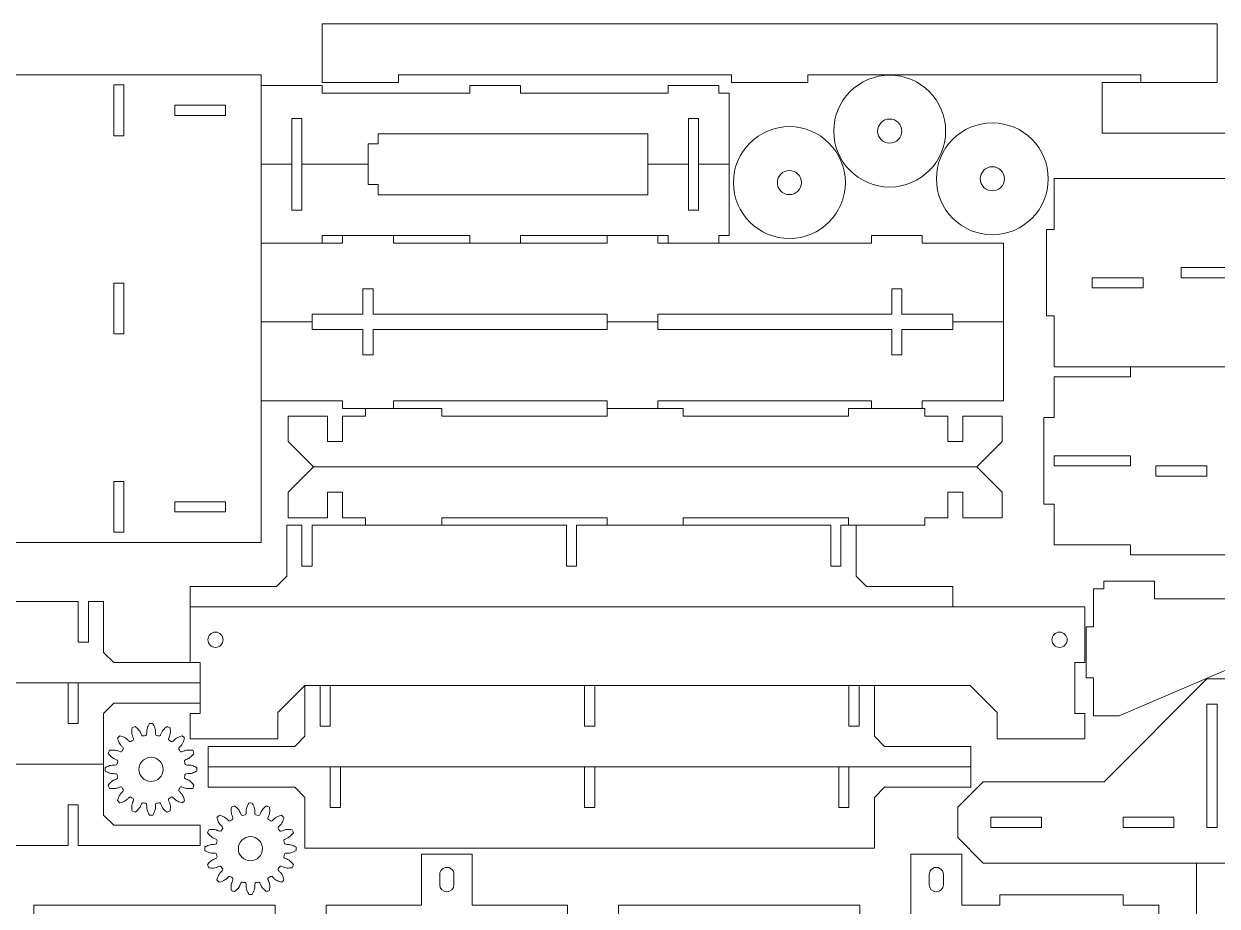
# Model space of a CAD drawing. Header units: millimetres. Extents: x -607 to 602, y -457 to -156.
# Drawn here: x -276.4 to -41.7, y -329.6 to -156.1 of the extents above; entities that cross this region are included whole.
import ezdxf

# ---------------------------------------------------------------- set-up
doc = ezdxf.new("R2010")
doc.units = ezdxf.units.MM
doc.header["$MEASUREMENT"] = 0
doc.layers.add('Default', color=7, linetype='Continuous')

msp = doc.modelspace()

# ---------------------------------------------------------------- linework, layer by layer
at = {"layer": 'Default', "color": 250, "lineweight": 9}
for points in [[(-56.6758, -167.601), (-56.6758, -166.101), (-122.1758, -166.101), (-122.1758, -167.6009), (-137.1758, -167.601), (-137.1758, -166.101), (-202.6758, -166.101), (-202.6758, -167.601), (-217.6758, -167.601), (-217.6758, -156.101), (-41.6758, -156.101), (-41.6758, -167.601), (-64.2694, -167.601), (-64.2694, -177.5974), (-29.6758, -177.601), (-29.6759, -167.6037), (-27.6758, -167.6037), (-27.6758, -177.6012), (0.5689, -177.6041), (0.5688, -173.6064)], [(-318.6758, -269.7266), (-318.6758, -258.101), (-229.6758, -258.101), (-229.6758, -166.101), (-389.6758, -166.101), (-389.6758, -258.101), (-334.6758, -258.101), (-334.6758, -269.7266)], [(-229.6758, -168.2266), (-217.6758, -168.2266), (-217.6758, -169.7266), (-188.6758, -169.7266), (-188.6758, -168.2266), (-178.6758, -168.2266), (-178.6758, -169.7266), (-149.6758, -169.7266), (-149.6758, -168.2266), (-139.6758, -168.2266), (-139.6758, -169.7266), (-137.6758, -169.7266), (-137.6758, -183.7266)], [(-221.6758, -183.7266), (-221.6758, -174.7266), (-223.6758, -174.7266), (-223.6758, -183.7266)], [(-143.6758, -183.7266), (-143.6758, -174.7266), (-145.6758, -174.7266), (-145.6758, -183.7266)], [(-153.6758, -183.7266), (-153.6758, -177.7266), (-206.6758, -177.7266), (-206.6758, -179.7266), (-208.6758, -179.7266), (-208.6758, -183.7266)], [(-139.6758, -199.2266), (-139.6758, -197.7266), (-137.6758, -197.7266), (-137.6758, -183.7266), (-143.6758, -183.7266), (-143.6758, -192.7266), (-145.6758, -192.7266), (-145.6758, -183.7266), (-153.6758, -183.7266), (-153.6758, -189.7266), (-206.6758, -189.7266), (-206.6758, -187.7266), (-208.6758, -187.7266), (-208.6758, -183.7266), (-221.6758, -183.7266), (-221.6758, -192.7266), (-223.6758, -192.7266), (-223.6758, -183.7266), (-229.6758, -183.7266)], [(-73.7416, -196.5368), (-73.7416, -186.5368), (102.2584, -186.5368), (102.2584, -196.5368), (103.7584, -196.5368), (103.7584, -213.5368), (102.2584, -213.5368), (102.2584, -223.5368), (-73.7416, -223.5368), (-73.7416, -213.5368), (-75.2416, -213.5368), (-75.2416, -196.5368), (-73.7416, -196.5368)], [(-229.6758, -199.2266), (-213.6758, -199.2266), (-213.6758, -197.7266)], [(-151.6758, -197.7266), (-151.6758, -199.2266), (-109.6758, -199.2266), (-109.6758, -197.7266), (-99.6758, -197.7266), (-99.6758, -199.2266), (-83.6758, -199.2266), (-83.6758, -214.7266), (-93.6758, -214.7266), (-93.6758, -213.2266), (-103.6758, -213.2266), (-103.6758, -208.2266), (-105.6758, -208.2266), (-105.6758, -213.2266), (-151.6758, -213.2266), (-151.6758, -214.7266), (-161.6758, -214.7266), (-161.6758, -213.2266), (-207.6758, -213.2266), (-207.6758, -208.2266), (-209.6758, -208.2266), (-209.6758, -213.2266), (-219.6758, -213.2266), (-219.6758, -214.7266), (-229.6758, -214.7266)], [(-188.6758, -199.2266), (-188.6758, -197.7266), (-217.6758, -197.7266), (-217.6758, -199.2266)], [(-161.6758, -197.7266), (-161.6758, -199.2266), (-203.6758, -199.2266), (-203.6758, -197.7266)], [(-178.6758, -199.2266), (-178.6758, -197.7266), (-149.6758, -197.7266), (-149.6758, -199.2266)], [(-219.6758, -214.7266), (-219.6758, -216.2266), (-209.6758, -216.2266), (-209.6758, -221.2266), (-207.6758, -221.2266), (-207.6758, -216.2266), (-161.6758, -216.2266), (-161.6758, -214.7266)], [(-93.6758, -214.7266), (-93.6758, -216.2266), (-103.6758, -216.2266), (-103.6758, -221.2266), (-105.6758, -221.2266), (-105.6758, -216.2266), (-151.6758, -216.2266), (-151.6758, -214.7266)], [(-83.6758, -214.7266), (-83.6758, -230.2266), (-99.6758, -230.2266), (-99.6758, -231.7266)], [(-30.7416, -260.5368), (-58.7416, -260.5368), (-58.7416, -258.5368), (-73.7416, -258.5368), (-73.7416, -250.5368), (-75.7416, -250.5368), (-75.7416, -233.5368), (-73.7416, -233.5368), (-73.7416, -225.5368), (-58.7416, -225.5368), (-58.7416, -223.5368)], [(-161.6758, -231.7266), (-161.6758, -230.2266), (-203.6758, -230.2266), (-203.6758, -231.7266), (-213.6758, -231.7266), (-213.6758, -230.2266), (-229.6758, -230.2266)], [(-224.3958, -238.2266), (-219.3958, -243.2266), (-88.9558, -243.2266), (-83.9558, -238.2266), (-83.9558, -233.2266), (-91.6758, -233.2266), (-91.6758, -238.2266), (-94.6758, -238.2266), (-94.6758, -233.2266), (-99.172, -233.2266), (-99.172, -231.7266), (-114.172, -231.7266), (-114.172, -233.2266), (-146.6758, -233.2266), (-146.6758, -231.7266), (-161.6758, -231.7266), (-161.6758, -233.2266), (-194.1797, -233.2266), (-194.1797, -231.7266), (-209.1797, -231.7266), (-209.1797, -233.2266), (-213.6758, -233.2266), (-213.6758, -238.2266), (-216.6758, -238.2266), (-216.6758, -233.2266), (-224.3958, -233.2266), (-224.3958, -238.2266)], [(-151.6758, -231.7266), (-151.6758, -230.2266), (-109.6758, -230.2266), (-109.6758, -231.7266)], [(-219.3958, -243.2266), (-224.3958, -248.2266), (-224.3958, -253.2266), (-216.6758, -253.2266), (-216.6758, -248.2266), (-213.6758, -248.2266), (-213.6758, -253.2266), (-209.1796, -253.2266), (-209.1796, -254.7266)], [(-146.6758, -254.7266), (-146.6758, -253.2266), (-114.1719, -253.2266), (-114.1719, -254.7266), (-99.1719, -254.7266), (-99.1719, -253.2266), (-94.6758, -253.2266), (-94.6758, -248.2266), (-91.6758, -248.2266), (-91.6758, -253.2266), (-83.9558, -253.2266), (-83.9558, -248.2266), (-88.9558, -243.2266)], [(-256.6758, -256.091), (-256.6758, -246.091), (-258.6758, -246.091), (-258.6758, -256.091), (-256.6758, -256.091)], [(-194.1796, -254.7266), (-194.1796, -253.2266), (-161.6758, -253.2266), (-161.6758, -254.7266)], [(-93.6738, -270.7266), (-93.6738, -266.7266), (-110.6738, -266.7266), (-112.6738, -264.7266), (-112.6738, -254.7266), (-115.6738, -254.7266), (-115.6738, -262.7266), (-117.6738, -262.7266), (-117.6738, -254.7266), (-167.6738, -254.7266), (-167.6738, -262.7266), (-169.6738, -262.7266), (-169.6738, -254.7266), (-219.6738, -254.7266), (-219.6738, -262.7266), (-221.6738, -262.7266), (-221.6738, -254.7266), (-224.6738, -254.7266), (-224.6738, -264.7266), (-226.6738, -266.7266), (-243.6738, -266.7266), (-243.6738, -270.7266)], [(-33.4755, -269.7092), (-34.9755, -269.7092), (-34.9755, -269.2092), (-53.9755, -269.2092), (-53.9755, -265.7092), (-63.9755, -265.7092), (-63.9755, -267.2092), (-65.9755, -267.2092), (-65.9755, -274.7092), (-67.4755, -274.7092), (-67.4755, -284.7092), (-65.9755, -284.7092), (-65.9755, -292.2092), (-60.9755, -292.2092), (-39.9755, -283.2092), (-34.9755, -283.2092), (-34.9755, -279.7092), (-33.4755, -279.7092)], [(-243.6738, -281.7266), (-243.6738, -270.7266), (-67.6738, -270.7266), (-67.6738, -281.7266), (-69.6738, -281.7266), (-69.6738, -291.7266), (-67.6738, -291.7266), (-67.6738, -296.7266), (-84.9538, -296.7266), (-84.9538, -291.5195), (-90.2467, -286.2266), (-221.1009, -286.2266), (-226.3938, -291.5195), (-226.3938, -296.7266), (-243.6738, -296.7266), (-243.6738, -291.7266), (-241.6738, -291.7266), (-241.6738, -281.7266), (-258.6738, -281.7266), (-260.6738, -279.7266), (-260.6738, -269.7266), (-263.6738, -269.7266), (-263.6738, -277.7266), (-265.6738, -277.7266), (-265.6738, -269.7266), (-315.6738, -269.7266)], [(-372.6738, -301.7266), (-372.6738, -291.7266), (-374.6738, -289.7266), (-391.6738, -289.7266), (-391.6738, -285.7266), (-241.6738, -285.7266)], [(-267.6738, -285.7266), (-267.6738, -293.7266), (-265.6738, -293.7266), (-265.6738, -285.7266)], [(-90.1009, -302.2266), (-240.1009, -302.2266), (-240.1009, -306.2266), (-223.1009, -306.2266), (-221.1009, -308.2266), (-221.1009, -318.2266), (-109.1009, -318.2266), (-109.1009, -308.2266), (-107.1009, -306.2266), (-90.1009, -306.2266), (-90.1009, -302.2266), (-90.1009, -298.2266), (-107.1009, -298.2266), (-109.1009, -296.2266), (-109.1009, -286.2266)], [(-240.1009, -302.2266), (-240.1009, -298.2266), (-223.1009, -298.2266), (-221.1009, -296.2266), (-221.1009, -286.2266)], [(-218.1009, -286.2266), (-218.1009, -294.2266), (-216.1009, -294.2266), (-216.1009, -286.2266)], [(-164.1009, -286.2266), (-164.1009, -294.2266), (-166.1009, -294.2266), (-166.1009, -286.2266)], [(-114.1009, -286.2266), (-114.1009, -294.2266), (-112.1009, -294.2266), (-112.1009, -286.2266)], [(-87.6966, -305.1553), (-63.9244, -305.1553), (-43.6966, -284.9275), (-37.6966, -284.9275), (-37.6966, -321.1553), (-87.6966, -321.1553), (-92.6966, -316.1553), (-92.6966, -310.1553), (-87.6966, -305.1553)], [(-241.6738, -289.7266), (-258.6738, -289.7266), (-260.6738, -291.7266), (-260.6738, -301.7266)], [(-391.6738, -317.7266), (-367.6738, -317.7266), (-367.6738, -309.7266), (-365.6738, -309.7266), (-365.6738, -317.7266), (-317.6738, -317.7266), (-317.6738, -309.7266), (-315.6738, -309.7266), (-315.6738, -317.7266), (-267.6738, -317.7266), (-267.6738, -309.7266), (-265.6738, -309.7266), (-265.6738, -317.7266), (-241.6738, -317.7266), (-241.6738, -313.7266), (-258.6738, -313.7266), (-260.6738, -311.7266), (-260.6738, -301.7266), (-372.6738, -301.7266), (-372.6738, -311.7266), (-374.6738, -313.7266), (-391.6738, -313.7266)], [(-214.1009, -302.2266), (-214.1009, -310.2266), (-216.1009, -310.2266), (-216.1009, -302.2266)], [(-166.1009, -302.2266), (-166.1009, -310.2266), (-164.1009, -310.2266), (-164.1009, -302.2266)], [(-116.1009, -302.2266), (-116.1009, -310.2266), (-114.1009, -310.2266), (-114.1009, -302.2266)], [(-34.7253, -376.1553), (-40.7253, -376.1553), (-45.7253, -371.1553), (-45.7253, -321.1553), (-9.4975, -321.1553), (-9.4975, -327.1553), (-29.7253, -347.3831), (-29.7253, -371.1553)]]:
    msp.add_lwpolyline(points, dxfattribs=at)
at = {"layer": 'Default', "color": 240, "lineweight": 9}
for points in [[(-256.6758, -168.091), (-256.6758, -178.091), (-258.6758, -178.091), (-258.6758, -168.091), (-256.6758, -168.091)], [(-246.6758, -174.101), (-236.6758, -174.101), (-236.6758, -172.101), (-246.6758, -172.101), (-246.6758, -174.101)], [(-48.7416, -204.0368), (-33.7416, -204.0368), (-33.7416, -206.0368), (-48.7416, -206.0368), (-48.7416, -204.0368)], [(-56.2416, -206.0368), (-66.2416, -206.0368), (-66.2416, -208.0368), (-56.2416, -208.0368), (-56.2416, -206.0368)], [(-258.6758, -217.091), (-256.6758, -217.091), (-256.6758, -207.091), (-258.6758, -207.091), (-258.6758, -217.091)], [(-73.7416, -241.0368), (-58.7416, -241.0368), (-58.7416, -243.0368), (-73.7416, -243.0368), (-73.7416, -241.0368)], [(-43.7416, -243.0368), (-53.7416, -243.0368), (-53.7416, -245.0368), (-43.7416, -245.0368), (-43.7416, -243.0368)], [(-246.6758, -252.091), (-236.6758, -252.091), (-236.6758, -250.091), (-246.6758, -250.091), (-246.6758, -252.091)], [(-43.6966, -289.8913), (-43.6966, -314.1553), (-41.6966, -314.1553), (-41.6966, -289.8913), (-43.6966, -289.8913)], [(-76.1966, -312.1553), (-76.1966, -314.1553), (-86.1966, -314.1553), (-86.1966, -312.1553), (-76.1966, -312.1553)], [(-50.1966, -312.1553), (-50.1966, -314.1553), (-60.1966, -314.1553), (-60.1966, -312.1553), (-50.1966, -312.1553)], [(-194.5738, -323.4099), (-194.5738, -325.4099)], [(-191.7738, -325.4099), (-191.7738, -323.4099)], [(-98.3238, -325.4099), (-98.3238, -323.4099)], [(-95.5238, -323.4099), (-95.5238, -325.4099)]]:
    msp.add_lwpolyline(points, dxfattribs=at)
at = {"layer": 'Default', "lineweight": 9}
for points in [[(-169.4238, -331.4099), (-169.4238, -329.4099), (-188.1738, -329.4099), (-188.1738, -319.4099), (-198.1738, -319.4099), (-198.1738, -329.4099), (-216.9238, -329.4099), (-216.9238, -331.4099)], [(-53.1738, -345.4099), (-53.1738, -329.4099), (-60.1738, -329.4099), (-60.1738, -327.4099), (-84.4378, -327.4099), (-84.4378, -329.4099), (-91.9238, -329.4099), (-91.9238, -319.4099), (-101.9238, -319.4099), (-101.9238, -331.4099)], [(-226.9238, -331.4099), (-226.9238, -329.4099), (-274.4238, -329.4099), (-274.4238, -331.4099)], [(-111.9238, -331.4099), (-111.9238, -329.4099), (-159.4238, -329.4099), (-159.4238, -331.4099)]]:
    msp.add_lwpolyline(points, dxfattribs=at)
at = {"layer": 'Default', "color": 250, "lineweight": 9}
for points, knots in [([(-95.0814, -177.1933), (-95.0814, -171.1182), (-100.0063, -166.1933), (-106.0814, -166.1933), (-112.1565, -166.1933), (-117.0814, -171.1181), (-117.0814, -177.1933), (-117.0814, -183.2684), (-112.1566, -188.1933), (-106.0815, -188.1933), (-100.0063, -188.1933), (-95.0815, -183.2685), (-95.0814, -177.1933)], [0, 0, 0, 0, 1, 1, 1, 2, 2, 2, 3, 3, 3, 4, 4, 4, 4]), ([(-74.894, -186.5749), (-74.894, -180.4998), (-79.8189, -175.5749), (-85.894, -175.5749), (-91.9691, -175.5749), (-96.894, -180.4997), (-96.894, -186.5749), (-96.894, -192.65), (-91.9692, -197.5749), (-85.8941, -197.5749), (-79.8189, -197.5749), (-74.8941, -192.6501), (-74.894, -186.5749)], [0, 0, 0, 0, 1, 1, 1, 2, 2, 2, 3, 3, 3, 4, 4, 4, 4]), ([(-114.8037, -187.3163), (-114.8037, -181.2412), (-119.7286, -176.3163), (-125.8037, -176.3163), (-131.8788, -176.3163), (-136.8037, -181.2411), (-136.8037, -187.3163), (-136.8037, -193.3914), (-131.8789, -198.3163), (-125.8038, -198.3163), (-119.7286, -198.3163), (-114.8038, -193.3915), (-114.8037, -187.3163)], [0, 0, 0, 0, 1, 1, 1, 2, 2, 2, 3, 3, 3, 4, 4, 4, 4]), ([(-250.4708, -309.5979), (-250.4585, -309.4964), (-250.3856, -309.4125), (-250.2867, -309.3863), (-250.114, -309.3588), (-249.9424, -309.3247), (-249.7723, -309.2839), (-249.6709, -309.2703), (-249.5714, -309.3199), (-249.5212, -309.4091), (-249.4101, -309.6063), (-249.3078, -309.8423), (-249.2844, -309.911), (-249.2539, -310.0006), (-249.2031, -310.1035), (-249.1853, -310.1326), (-249.0967, -310.2775), (-248.9546, -310.4646), (-248.9057, -310.5219), (-248.7312, -310.7263), (-248.3507, -311.0453), (-248.204, -311.1538), (-248.0007, -311.078), (-247.8002, -310.995), (-247.603, -310.9048), (-247.549, -310.5445), (-247.5431, -310.096), (-247.5536, -309.9619), (-247.5653, -309.8126), (-247.6111, -309.5719), (-247.6311, -309.4888), (-247.6471, -309.4225), (-247.6969, -309.3045), (-247.7178, -309.262), (-247.7817, -309.1322), (-247.8747, -308.8489), (-247.9052, -308.7397), (-247.9328, -308.6411), (-247.8975, -308.5358), (-247.8162, -308.4737), (-247.6671, -308.3822), (-247.5216, -308.285), (-247.3801, -308.1823), (-247.2916, -308.1309), (-247.1807, -308.1386), (-247.1002, -308.2018), (-246.9221, -308.3416), (-246.7373, -308.5204), (-246.6894, -308.5749), (-246.6269, -308.646), (-246.5405, -308.7217), (-246.513, -308.7417), (-246.3756, -308.8417), (-246.1727, -308.9602), (-246.1056, -308.9944), (-245.8663, -309.1164), (-245.3926, -309.2656), (-245.2156, -309.3096), (-245.0568, -309.1619), (-244.9033, -309.0084), (-244.7556, -308.8496), (-244.8436, -308.496), (-245.0097, -308.0795), (-245.0708, -307.9595), (-245.1388, -307.8261), (-245.2732, -307.6213), (-245.3235, -307.5522), (-245.3636, -307.4971), (-245.4547, -307.407), (-245.4903, -307.3758), (-245.5991, -307.2803), (-245.7934, -307.0542), (-245.8634, -306.965), (-245.9265, -306.8845), (-245.9343, -306.7736), (-245.8829, -306.6851), (-245.7802, -306.5436), (-245.6829, -306.3981), (-245.5915, -306.249), (-245.5294, -306.1677), (-245.424, -306.1324), (-245.3255, -306.16), (-245.1074, -306.2209), (-244.8682, -306.3154), (-244.8031, -306.3474), (-244.7182, -306.3892), (-244.6095, -306.4261), (-244.5763, -306.4341), (-244.4112, -306.4739), (-244.1784, -306.5057), (-244.1033, -306.5116), (-243.8355, -306.5327), (-243.3408, -306.4893), (-243.1604, -306.4622), (-243.0702, -306.2649), (-242.9871, -306.0645), (-242.9114, -305.8612), (-243.128, -305.5682), (-243.441, -305.2469), (-243.5433, -305.1595), (-243.6571, -305.0623), (-243.8597, -304.9245), (-243.9326, -304.8799), (-243.9907, -304.8443), (-244.1094, -304.796), (-244.1542, -304.7807), (-244.2912, -304.7341), (-244.5573, -304.5996), (-244.6561, -304.544), (-244.7453, -304.4938), (-244.7948, -304.3943), (-244.7812, -304.2929), (-244.7405, -304.1228), (-244.7063, -303.9512), (-244.6789, -303.7785), (-244.6527, -303.6796), (-244.5688, -303.6066), (-244.4672, -303.5944), (-244.2425, -303.5672), (-243.9853, -303.563), (-243.9129, -303.5677), (-243.8185, -303.5738), (-243.7039, -303.5662), (-243.6702, -303.5609), (-243.5024, -303.5345), (-243.2752, -303.4748), (-243.2035, -303.4515), (-242.948, -303.3686), (-242.5076, -303.1391), (-242.3513, -303.0451), (-242.3434, -302.8283), (-242.3434, -302.6113), (-242.3513, -302.3945), (-242.6635, -302.2067), (-243.0756, -302.0297), (-243.2035, -301.9881), (-243.3459, -301.9418), (-243.5859, -301.892), (-243.6702, -301.8787), (-243.7376, -301.868), (-243.8657, -301.8689), (-243.9129, -301.8719), (-244.0574, -301.8813), (-244.3547, -301.8588), (-244.4672, -301.8452), (-244.5688, -301.833), (-244.6527, -301.76), (-244.6789, -301.6611), (-244.7063, -301.4884), (-244.7405, -301.3168), (-244.7812, -301.1467), (-244.7948, -301.0453), (-244.7453, -300.9459), (-244.6561, -300.8957), (-244.4588, -300.7846), (-244.2229, -300.6822), (-244.1542, -300.6589), (-244.0646, -300.6283), (-243.9617, -300.5775), (-243.9326, -300.5597), (-243.7876, -300.4711), (-243.6006, -300.329), (-243.5433, -300.2801), (-243.3389, -300.1057), (-243.0199, -299.7251), (-242.9114, -299.5784), (-242.9871, -299.3751), (-243.0702, -299.1747), (-243.1604, -298.9774), (-243.5207, -298.9234), (-243.9692, -298.9175), (-244.1033, -298.928), (-244.2526, -298.9397), (-244.4933, -298.9856), (-244.5763, -299.0055), (-244.6426, -299.0215), (-244.7607, -299.0713), (-244.8031, -299.0922), (-244.933, -299.1561), (-245.2163, -299.2491), (-245.3255, -299.2797), (-245.424, -299.3072), (-245.5294, -299.2719), (-245.5915, -299.1906), (-245.6829, -299.0415), (-245.7802, -298.896), (-245.8829, -298.7545), (-245.9343, -298.666), (-245.9265, -298.5551), (-245.8634, -298.4746), (-245.7236, -298.2965), (-245.5448, -298.1117), (-245.4903, -298.0638), (-245.4192, -298.0013), (-245.3435, -297.915), (-245.3235, -297.8874), (-245.2235, -297.7501), (-245.105, -297.5472), (-245.0708, -297.4801), (-244.9488, -297.2407), (-244.7996, -296.767), (-244.7556, -296.59), (-244.9033, -296.4312), (-245.0568, -296.2777), (-245.2156, -296.13), (-245.5691, -296.218), (-245.9857, -296.3842), (-246.1056, -296.4452), (-246.2391, -296.5132), (-246.4439, -296.6476), (-246.513, -296.6979), (-246.5681, -296.738), (-246.6581, -296.8292), (-246.6894, -296.8647), (-246.7849, -296.9735), (-247.011, -297.1678), (-247.1002, -297.2378), (-247.1807, -297.301), (-247.2916, -297.3087), (-247.3801, -297.2573), (-247.5216, -297.1546), (-247.6671, -297.0574), (-247.8162, -296.9659), (-247.8975, -296.9038), (-247.9328, -296.7985), (-247.9052, -296.6999), (-247.8443, -296.4819), (-247.7498, -296.2426), (-247.7178, -296.1776), (-247.676, -296.0926), (-247.6391, -295.9839), (-247.6311, -295.9508), (-247.5913, -295.7856), (-247.5595, -295.5528), (-247.5536, -295.4777), (-247.5324, -295.2099), (-247.5759, -294.7152), (-247.603, -294.5348), (-247.8002, -294.4446), (-248.0007, -294.3616), (-248.204, -294.2858), (-248.497, -294.5024), (-248.8183, -294.8154), (-248.9057, -294.9177), (-249.0029, -295.0315), (-249.1407, -295.2342), (-249.1853, -295.307), (-249.2209, -295.3651), (-249.2692, -295.4838), (-249.2844, -295.5286), (-249.331, -295.6657), (-249.4656, -295.9318), (-249.5212, -296.0305), (-249.5714, -296.1197), (-249.6709, -296.1693), (-249.7723, -296.1557), (-249.9424, -296.1149), (-250.114, -296.0808), (-250.2867, -296.0533), (-250.3856, -296.0271), (-250.4585, -295.9432), (-250.4708, -295.8417), (-250.4979, -295.6169), (-250.5022, -295.3597), (-250.4975, -295.2873), (-250.4914, -295.1929), (-250.499, -295.0783), (-250.5043, -295.0446), (-250.5307, -294.8768), (-250.5904, -294.6496), (-250.6136, -294.5779), (-250.6966, -294.3224), (-250.9261, -293.882), (-251.0201, -293.7257), (-251.2369, -293.7178), (-251.4539, -293.7178), (-251.6707, -293.7257), (-251.8584, -294.0379), (-252.0355, -294.45), (-252.0771, -294.5779), (-252.1234, -294.7204), (-252.1732, -294.9603), (-252.1865, -295.0446), (-252.1971, -295.112), (-252.1963, -295.2401), (-252.1933, -295.2873), (-252.1839, -295.4318), (-252.2064, -295.7291), (-252.22, -295.8417), (-252.2322, -295.9432), (-252.3051, -296.0271), (-252.404, -296.0533), (-252.5768, -296.0808), (-252.7484, -296.1149), (-252.9185, -296.1557), (-253.0199, -296.1693), (-253.1193, -296.1197), (-253.1695, -296.0305), (-253.2806, -295.8333), (-253.3829, -295.5973), (-253.4063, -295.5286), (-253.4368, -295.439), (-253.4877, -295.3361), (-253.5054, -295.307), (-253.5941, -295.1621), (-253.7362, -294.975), (-253.7851, -294.9177), (-253.9595, -294.7133), (-254.3401, -294.3943), (-254.4868, -294.2858), (-254.69, -294.3616), (-254.8905, -294.4446), (-255.0878, -294.5348), (-255.1418, -294.8951), (-255.1477, -295.3436), (-255.1372, -295.4777), (-255.1254, -295.627), (-255.0796, -295.8677), (-255.0596, -295.9508), (-255.0437, -296.0171), (-254.9939, -296.1351), (-254.973, -296.1776), (-254.9091, -296.3074), (-254.816, -296.5907), (-254.7855, -296.6999), (-254.758, -296.7985), (-254.7933, -296.9038), (-254.8746, -296.9659), (-255.0237, -297.0574), (-255.1692, -297.1546), (-255.3107, -297.2573), (-255.3992, -297.3087), (-255.51, -297.301), (-255.5905, -297.2378), (-255.7687, -297.098), (-255.9535, -296.9192), (-256.0014, -296.8647), (-256.0639, -296.7936), (-256.1502, -296.7179), (-256.1778, -296.6979), (-256.3151, -296.5979), (-256.518, -296.4794), (-256.5851, -296.4452), (-256.8245, -296.3232), (-257.2982, -296.174), (-257.4752, -296.13), (-257.634, -296.2777), (-257.7874, -296.4312), (-257.9352, -296.59), (-257.8472, -296.9436), (-257.681, -297.3602), (-257.62, -297.4801), (-257.552, -297.6135), (-257.4175, -297.8183), (-257.3673, -297.8874), (-257.3272, -297.9426), (-257.236, -298.0326), (-257.2005, -298.0638), (-257.0917, -298.1593), (-256.8974, -298.3854), (-256.8274, -298.4746), (-256.7642, -298.5551), (-256.7565, -298.666), (-256.8079, -298.7545), (-256.9106, -298.896), (-257.0078, -299.0415), (-257.0993, -299.1906), (-257.1614, -299.2719), (-257.2667, -299.3072), (-257.3653, -299.2797), (-257.5833, -299.2187), (-257.8225, -299.1242), (-257.8876, -299.0922), (-257.9726, -299.0504), (-258.0813, -299.0135), (-258.1144, -299.0055), (-258.2796, -298.9657), (-258.5123, -298.9339), (-258.5874, -298.928), (-258.8553, -298.9069), (-259.35, -298.9503), (-259.5304, -298.9774), (-259.6206, -299.1747), (-259.7036, -299.3751), (-259.7793, -299.5784), (-259.5627, -299.8714), (-259.2498, -300.1927), (-259.1475, -300.2801), (-259.0336, -300.3773), (-258.831, -300.5152), (-258.7582, -300.5597), (-258.7, -300.5953), (-258.5814, -300.6436), (-258.5366, -300.6589), (-258.3995, -300.7055), (-258.1334, -300.84), (-258.0346, -300.8957), (-257.9455, -300.9459), (-257.8959, -301.0453), (-257.9095, -301.1467), (-257.9503, -301.3168), (-257.9844, -301.4884), (-258.0118, -301.6611), (-258.0381, -301.76), (-258.1219, -301.833), (-258.2235, -301.8452), (-258.4483, -301.8724), (-258.7055, -301.8766), (-258.7778, -301.8719), (-258.8723, -301.8658), (-258.9869, -301.8734), (-259.0205, -301.8787), (-259.1884, -301.9051), (-259.4156, -301.9648), (-259.4872, -301.9881), (-259.7428, -302.071), (-260.1832, -302.3005), (-260.3395, -302.3945), (-260.3473, -302.6113), (-260.3473, -302.8283), (-260.3395, -303.0451), (-260.0273, -303.2329), (-259.6152, -303.4099), (-259.4872, -303.4515), (-259.3448, -303.4978), (-259.1049, -303.5476), (-259.0205, -303.5609), (-258.9532, -303.5716), (-258.8251, -303.5707), (-258.7778, -303.5677), (-258.6334, -303.5583), (-258.3361, -303.5808), (-258.2235, -303.5944), (-258.1219, -303.6066), (-258.0381, -303.6796), (-258.0118, -303.7785), (-257.9844, -303.9512), (-257.9503, -304.1228), (-257.9095, -304.2929), (-257.8959, -304.3943), (-257.9455, -304.4938), (-258.0346, -304.544), (-258.2319, -304.655), (-258.4679, -304.7574), (-258.5366, -304.7807), (-258.6262, -304.8113), (-258.7291, -304.8621), (-258.7582, -304.8799), (-258.9031, -304.9685), (-259.0902, -305.1106), (-259.1475, -305.1595), (-259.3518, -305.3339), (-259.6709, -305.7145), (-259.7793, -305.8612), (-259.7036, -306.0645), (-259.6206, -306.2649), (-259.5304, -306.4622), (-259.1701, -306.5162), (-258.7216, -306.5221), (-258.5874, -306.5116), (-258.4382, -306.4999), (-258.1975, -306.454), (-258.1144, -306.4341), (-258.0481, -306.4181), (-257.9301, -306.3683), (-257.8876, -306.3474), (-257.7578, -306.2835), (-257.4745, -306.1905), (-257.3653, -306.16), (-257.2667, -306.1324), (-257.1613, -306.1677), (-257.0993, -306.249), (-257.0078, -306.3981), (-256.9106, -306.5436), (-256.8079, -306.6851), (-256.7565, -306.7736), (-256.7642, -306.8845), (-256.8274, -306.965), (-256.9671, -307.1431), (-257.146, -307.3279), (-257.2005, -307.3758), (-257.2716, -307.4383), (-257.3472, -307.5246), (-257.3673, -307.5522), (-257.4673, -307.6895), (-257.5857, -307.8924), (-257.62, -307.9595), (-257.742, -308.1989), (-257.8911, -308.6726), (-257.9352, -308.8496), (-257.7874, -309.0084), (-257.634, -309.1619), (-257.4752, -309.3096), (-257.1216, -309.2216), (-256.705, -309.0554), (-256.5851, -308.9944), (-256.4517, -308.9264), (-256.2468, -308.792), (-256.1778, -308.7417), (-256.1226, -308.7016), (-256.0326, -308.6104), (-256.0014, -308.5749), (-255.9059, -308.4661), (-255.6797, -308.2718), (-255.5905, -308.2018), (-255.51, -308.1386), (-255.3992, -308.1309), (-255.3107, -308.1823), (-255.1692, -308.285), (-255.0237, -308.3822), (-254.8746, -308.4737), (-254.7933, -308.5358), (-254.758, -308.6411), (-254.7855, -308.7397), (-254.8465, -308.9577), (-254.941, -309.197), (-254.973, -309.262), (-255.0148, -309.347), (-255.0516, -309.4557), (-255.0596, -309.4888), (-255.0995, -309.654), (-255.1312, -309.8868), (-255.1372, -309.9619), (-255.1583, -310.2297), (-255.1148, -310.7244), (-255.0878, -310.9048), (-254.8905, -310.995), (-254.69, -311.078), (-254.4868, -311.1538), (-254.1938, -310.9372), (-253.8725, -310.6242), (-253.7851, -310.5219), (-253.6878, -310.4081), (-253.55, -310.2055), (-253.5054, -310.1326), (-253.4698, -310.0745), (-253.4216, -309.9558), (-253.4063, -309.911), (-253.3597, -309.7739), (-253.2252, -309.5078), (-253.1695, -309.4091), (-253.1193, -309.3199), (-253.0199, -309.2703), (-252.9185, -309.2839), (-252.7484, -309.3247), (-252.5768, -309.3588), (-252.404, -309.3863), (-252.3051, -309.4125), (-252.2322, -309.4964), (-252.22, -309.5979), (-252.1928, -309.8227), (-252.1886, -310.0799), (-252.1933, -310.1523), (-252.1994, -310.2467), (-252.1918, -310.3613), (-252.1865, -310.395), (-252.1601, -310.5628), (-252.1004, -310.79), (-252.0771, -310.8617), (-251.9942, -311.1172), (-251.7647, -311.5576), (-251.6707, -311.7139), (-251.4539, -311.7218), (-251.2369, -311.7218), (-251.0201, -311.7139), (-250.8323, -311.4017), (-250.6552, -310.9896), (-250.6136, -310.8617), (-250.5674, -310.7193), (-250.5176, -310.4793), (-250.5043, -310.395), (-250.4936, -310.3276), (-250.4944, -310.1995), (-250.4975, -310.1523), (-250.5069, -310.0078), (-250.4844, -309.7105), (-250.4708, -309.5979)], [0, 0, 0, 0, 1, 1, 1, 2, 2, 2, 3, 3, 3, 4, 4, 4, 5, 5, 5, 6, 6, 6, 7, 7, 7, 8, 8, 8, 9, 9, 9, 10, 10, 10, 11, 11, 11, 12, 12, 12, 13, 13, 13, 14, 14, 14, 15, 15, 15, 16, 16, 16, 17, 17, 17, 18, 18, 18, 19, 19, 19, 20, 20, 20, 21, 21, 21, 22, 22, 22, 23, 23, 23, 24, 24, 24, 25, 25, 25, 26, 26, 26, 27, 27, 27, 28, 28, 28, 29, 29, 29, 30, 30, 30, 31, 31, 31, 32, 32, 32, 33, 33, 33, 34, 34, 34, 35, 35, 35, 36, 36, 36, 37, 37, 37, 38, 38, 38, 39, 39, 39, 40, 40, 40, 41, 41, 41, 42, 42, 42, 43, 43, 43, 44, 44, 44, 45, 45, 45, 46, 46, 46, 47, 47, 47, 48, 48, 48, 49, 49, 49, 50, 50, 50, 51, 51, 51, 52, 52, 52, 53, 53, 53, 54, 54, 54, 55, 55, 55, 56, 56, 56, 57, 57, 57, 58, 58, 58, 59, 59, 59, 60, 60, 60, 61, 61, 61, 62, 62, 62, 63, 63, 63, 64, 64, 64, 65, 65, 65, 66, 66, 66, 67, 67, 67, 68, 68, 68, 69, 69, 69, 70, 70, 70, 71, 71, 71, 72, 72, 72, 73, 73, 73, 74, 74, 74, 75, 75, 75, 76, 76, 76, 77, 77, 77, 78, 78, 78, 79, 79, 79, 80, 80, 80, 81, 81, 81, 82, 82, 82, 83, 83, 83, 84, 84, 84, 85, 85, 85, 86, 86, 86, 87, 87, 87, 88, 88, 88, 89, 89, 89, 90, 90, 90, 91, 91, 91, 92, 92, 92, 93, 93, 93, 94, 94, 94, 95, 95, 95, 96, 96, 96, 97, 97, 97, 98, 98, 98, 99, 99, 99, 100, 100, 100, 101, 101, 101, 102, 102, 102, 103, 103, 103, 104, 104, 104, 105, 105, 105, 106, 106, 106, 107, 107, 107, 108, 108, 108, 109, 109, 109, 110, 110, 110, 111, 111, 111, 112, 112, 112, 113, 113, 113, 114, 114, 114, 115, 115, 115, 116, 116, 116, 117, 117, 117, 118, 118, 118, 119, 119, 119, 120, 120, 120, 121, 121, 121, 122, 122, 122, 123, 123, 123, 124, 124, 124, 125, 125, 125, 126, 126, 126, 127, 127, 127, 128, 128, 128, 129, 129, 129, 130, 130, 130, 131, 131, 131, 132, 132, 132, 133, 133, 133, 134, 134, 134, 135, 135, 135, 136, 136, 136, 137, 137, 137, 138, 138, 138, 139, 139, 139, 140, 140, 140, 141, 141, 141, 142, 142, 142, 143, 143, 143, 144, 144, 144, 145, 145, 145, 146, 146, 146, 147, 147, 147, 148, 148, 148, 149, 149, 149, 150, 150, 150, 151, 151, 151, 152, 152, 152, 153, 153, 153, 154, 154, 154, 155, 155, 155, 156, 156, 156, 157, 157, 157, 158, 158, 158, 159, 159, 159, 160, 160, 160, 161, 161, 161, 162, 162, 162, 163, 163, 163, 164, 164, 164, 165, 165, 165, 166, 166, 166, 167, 167, 167, 168, 168, 168, 169, 169, 169, 170, 170, 170, 171, 171, 171, 172, 172, 172, 173, 173, 173, 174, 174, 174, 175, 175, 175, 176, 176, 176, 177, 177, 177, 178, 178, 178, 179, 179, 179, 180, 180, 180, 181, 181, 181, 182, 182, 182, 183, 183, 183, 184, 184, 184, 185, 185, 185, 186, 186, 186, 187, 187, 187, 188, 188, 188, 189, 189, 189, 190, 190, 190, 191, 191, 191, 192, 192, 192, 192]), ([(-230.924, -325.212), (-230.9117, -325.1105), (-230.8388, -325.0266), (-230.7399, -325.0004), (-230.5672, -324.9729), (-230.3956, -324.9388), (-230.2255, -324.898), (-230.1241, -324.8844), (-230.0246, -324.934), (-229.9744, -325.0232), (-229.8633, -325.2204), (-229.761, -325.4564), (-229.7376, -325.5251), (-229.7071, -325.6147), (-229.6563, -325.7176), (-229.6385, -325.7467), (-229.5499, -325.8916), (-229.4078, -326.0787), (-229.3589, -326.136), (-229.1844, -326.3404), (-228.8039, -326.6594), (-228.6572, -326.7679), (-228.4539, -326.6921), (-228.2534, -326.6091), (-228.0562, -326.5189), (-228.0022, -326.1586), (-227.9963, -325.7101), (-228.0068, -325.576), (-228.0185, -325.4267), (-228.0643, -325.186), (-228.0843, -325.1029), (-228.1003, -325.0366), (-228.1501, -324.9186), (-228.171, -324.8761), (-228.2349, -324.7463), (-228.3279, -324.463), (-228.3584, -324.3538), (-228.386, -324.2552), (-228.3507, -324.1499), (-228.2694, -324.0878), (-228.1203, -323.9963), (-227.9748, -323.8991), (-227.8333, -323.7964), (-227.7448, -323.745), (-227.6339, -323.7527), (-227.5534, -323.8159), (-227.3753, -323.9557), (-227.1905, -324.1345), (-227.1426, -324.189), (-227.0801, -324.2601), (-226.9937, -324.3358), (-226.9662, -324.3558), (-226.8288, -324.4558), (-226.6259, -324.5743), (-226.5588, -324.6085), (-226.3195, -324.7305), (-225.8458, -324.8797), (-225.6688, -324.9237), (-225.51, -324.776), (-225.3565, -324.6225), (-225.2088, -324.4637), (-225.2968, -324.1101), (-225.4629, -323.6936), (-225.524, -323.5736), (-225.592, -323.4402), (-225.7264, -323.2354), (-225.7767, -323.1663), (-225.8168, -323.1112), (-225.9079, -323.0211), (-225.9435, -322.9899), (-226.0523, -322.8944), (-226.2466, -322.6683), (-226.3166, -322.5791), (-226.3797, -322.4986), (-226.3875, -322.3877), (-226.3361, -322.2992), (-226.2334, -322.1577), (-226.1361, -322.0122), (-226.0447, -321.8631), (-225.9826, -321.7818), (-225.8772, -321.7465), (-225.7787, -321.7741), (-225.5606, -321.835), (-225.3214, -321.9295), (-225.2563, -321.9615), (-225.1714, -322.0033), (-225.0627, -322.0402), (-225.0295, -322.0482), (-224.8644, -322.088), (-224.6316, -322.1198), (-224.5565, -322.1257), (-224.2887, -322.1468), (-223.794, -322.1034), (-223.6136, -322.0763), (-223.5234, -321.879), (-223.4403, -321.6786), (-223.3646, -321.4753), (-223.5812, -321.1823), (-223.8942, -320.861), (-223.9965, -320.7736), (-224.1103, -320.6764), (-224.3129, -320.5386), (-224.3858, -320.494), (-224.4439, -320.4584), (-224.5626, -320.4101), (-224.6074, -320.3948), (-224.7444, -320.3482), (-225.0105, -320.2137), (-225.1093, -320.1581), (-225.1985, -320.1079), (-225.248, -320.0084), (-225.2344, -319.907), (-225.1937, -319.7369), (-225.1595, -319.5653), (-225.1321, -319.3926), (-225.1059, -319.2937), (-225.022, -319.2207), (-224.9204, -319.2085), (-224.6957, -319.1813), (-224.4385, -319.1771), (-224.3661, -319.1818), (-224.2717, -319.1879), (-224.1571, -319.1803), (-224.1234, -319.175), (-223.9556, -319.1486), (-223.7284, -319.0889), (-223.6567, -319.0656), (-223.4012, -318.9827), (-222.9608, -318.7532), (-222.8045, -318.6592), (-222.7966, -318.4424), (-222.7966, -318.2254), (-222.8045, -318.0086), (-223.1167, -317.8208), (-223.5288, -317.6438), (-223.6567, -317.6022), (-223.7991, -317.5559), (-224.0391, -317.5061), (-224.1234, -317.4928), (-224.1908, -317.4821), (-224.3189, -317.483), (-224.3661, -317.486), (-224.5106, -317.4954), (-224.8079, -317.4729), (-224.9204, -317.4593), (-225.022, -317.4471), (-225.1059, -317.3741), (-225.1321, -317.2752), (-225.1595, -317.1025), (-225.1937, -316.9309), (-225.2344, -316.7608), (-225.248, -316.6594), (-225.1985, -316.56), (-225.1093, -316.5098), (-224.912, -316.3987), (-224.6761, -316.2963), (-224.6074, -316.273), (-224.5178, -316.2424), (-224.4149, -316.1916), (-224.3858, -316.1738), (-224.2408, -316.0852), (-224.0538, -315.9431), (-223.9965, -315.8942), (-223.7921, -315.7198), (-223.4731, -315.3392), (-223.3646, -315.1925), (-223.4403, -314.9892), (-223.5234, -314.7888), (-223.6136, -314.5915), (-223.9739, -314.5375), (-224.4224, -314.5316), (-224.5565, -314.5421), (-224.7058, -314.5538), (-224.9465, -314.5997), (-225.0295, -314.6196), (-225.0958, -314.6356), (-225.2139, -314.6854), (-225.2563, -314.7063), (-225.3862, -314.7702), (-225.6695, -314.8632), (-225.7787, -314.8938), (-225.8772, -314.9213), (-225.9826, -314.886), (-226.0447, -314.8047), (-226.1361, -314.6556), (-226.2334, -314.5101), (-226.3361, -314.3686), (-226.3875, -314.2801), (-226.3797, -314.1692), (-226.3166, -314.0887), (-226.1768, -313.9106), (-225.998, -313.7258), (-225.9435, -313.6779), (-225.8724, -313.6154), (-225.7967, -313.5291), (-225.7767, -313.5015), (-225.6767, -313.3642), (-225.5582, -313.1613), (-225.524, -313.0942), (-225.402, -312.8548), (-225.2528, -312.3811), (-225.2088, -312.2041), (-225.3565, -312.0453), (-225.51, -311.8918), (-225.6688, -311.7441), (-226.0223, -311.8321), (-226.4389, -311.9983), (-226.5588, -312.0593), (-226.6923, -312.1273), (-226.8971, -312.2617), (-226.9662, -312.312), (-227.0213, -312.3521), (-227.1113, -312.4433), (-227.1426, -312.4788), (-227.2381, -312.5876), (-227.4642, -312.7819), (-227.5534, -312.8519), (-227.6339, -312.9151), (-227.7448, -312.9228), (-227.8333, -312.8714), (-227.9748, -312.7687), (-228.1203, -312.6715), (-228.2694, -312.58), (-228.3507, -312.5179), (-228.386, -312.4126), (-228.3584, -312.314), (-228.2975, -312.096), (-228.203, -311.8567), (-228.171, -311.7917), (-228.1292, -311.7067), (-228.0923, -311.598), (-228.0843, -311.5649), (-228.0445, -311.3997), (-228.0127, -311.1669), (-228.0068, -311.0918), (-227.9856, -310.824), (-228.0291, -310.3293), (-228.0562, -310.1489), (-228.2534, -310.0587), (-228.4539, -309.9757), (-228.6572, -309.8999), (-228.9502, -310.1165), (-229.2715, -310.4295), (-229.3589, -310.5318), (-229.4561, -310.6456), (-229.5939, -310.8483), (-229.6385, -310.9211), (-229.6741, -310.9792), (-229.7224, -311.0979), (-229.7376, -311.1427), (-229.7842, -311.2798), (-229.9188, -311.5459), (-229.9744, -311.6446), (-230.0246, -311.7338), (-230.1241, -311.7834), (-230.2255, -311.7698), (-230.3956, -311.729), (-230.5672, -311.6949), (-230.7399, -311.6674), (-230.8388, -311.6412), (-230.9117, -311.5573), (-230.924, -311.4558), (-230.9511, -311.231), (-230.9554, -310.9738), (-230.9507, -310.9014), (-230.9446, -310.807), (-230.9522, -310.6924), (-230.9575, -310.6587), (-230.9839, -310.4909), (-231.0436, -310.2637), (-231.0668, -310.192), (-231.1498, -309.9365), (-231.3793, -309.4961), (-231.4733, -309.3398), (-231.6901, -309.3319), (-231.9071, -309.3319), (-232.1239, -309.3398), (-232.3116, -309.652), (-232.4887, -310.0641), (-232.5303, -310.192), (-232.5766, -310.3345), (-232.6264, -310.5744), (-232.6397, -310.6587), (-232.6503, -310.7261), (-232.6495, -310.8542), (-232.6465, -310.9014), (-232.6371, -311.0459), (-232.6596, -311.3432), (-232.6732, -311.4558), (-232.6854, -311.5573), (-232.7583, -311.6412), (-232.8572, -311.6674), (-233.03, -311.6949), (-233.2016, -311.729), (-233.3717, -311.7698), (-233.4731, -311.7834), (-233.5725, -311.7338), (-233.6227, -311.6446), (-233.7338, -311.4474), (-233.8361, -311.2114), (-233.8595, -311.1427), (-233.89, -311.0531), (-233.9409, -310.9502), (-233.9586, -310.9211), (-234.0473, -310.7762), (-234.1894, -310.5891), (-234.2383, -310.5318), (-234.4127, -310.3274), (-234.7933, -310.0084), (-234.94, -309.8999), (-235.1432, -309.9757), (-235.3437, -310.0587), (-235.541, -310.1489), (-235.595, -310.5092), (-235.6009, -310.9577), (-235.5904, -311.0918), (-235.5786, -311.2411), (-235.5328, -311.4818), (-235.5128, -311.5649), (-235.4969, -311.6312), (-235.4471, -311.7492), (-235.4262, -311.7917), (-235.3623, -311.9215), (-235.2692, -312.2048), (-235.2387, -312.314), (-235.2112, -312.4126), (-235.2465, -312.5179), (-235.3278, -312.58), (-235.4769, -312.6715), (-235.6224, -312.7687), (-235.7639, -312.8714), (-235.8524, -312.9228), (-235.9632, -312.9151), (-236.0437, -312.8519), (-236.2219, -312.7121), (-236.4067, -312.5333), (-236.4546, -312.4788), (-236.5171, -312.4077), (-236.6034, -312.332), (-236.631, -312.312), (-236.7683, -312.212), (-236.9712, -312.0935), (-237.0383, -312.0593), (-237.2777, -311.9373), (-237.7514, -311.7881), (-237.9284, -311.7441), (-238.0872, -311.8918), (-238.2406, -312.0453), (-238.3884, -312.2041), (-238.3004, -312.5577), (-238.1342, -312.9743), (-238.0732, -313.0942), (-238.0052, -313.2276), (-237.8707, -313.4324), (-237.8205, -313.5015), (-237.7804, -313.5567), (-237.6892, -313.6467), (-237.6537, -313.6779), (-237.5449, -313.7734), (-237.3506, -313.9995), (-237.2806, -314.0887), (-237.2174, -314.1692), (-237.2097, -314.2801), (-237.2611, -314.3686), (-237.3638, -314.5101), (-237.461, -314.6556), (-237.5525, -314.8047), (-237.6146, -314.886), (-237.7199, -314.9213), (-237.8185, -314.8938), (-238.0365, -314.8328), (-238.2757, -314.7383), (-238.3408, -314.7063), (-238.4258, -314.6645), (-238.5345, -314.6276), (-238.5676, -314.6196), (-238.7328, -314.5798), (-238.9655, -314.548), (-239.0406, -314.5421), (-239.3085, -314.521), (-239.8032, -314.5644), (-239.9836, -314.5915), (-240.0738, -314.7888), (-240.1568, -314.9892), (-240.2325, -315.1925), (-240.0159, -315.4855), (-239.703, -315.8068), (-239.6007, -315.8942), (-239.4868, -315.9914), (-239.2842, -316.1293), (-239.2114, -316.1738), (-239.1532, -316.2094), (-239.0346, -316.2577), (-238.9898, -316.273), (-238.8527, -316.3196), (-238.5866, -316.4541), (-238.4878, -316.5098), (-238.3987, -316.56), (-238.3491, -316.6594), (-238.3627, -316.7608), (-238.4035, -316.9309), (-238.4376, -317.1025), (-238.465, -317.2752), (-238.4913, -317.3741), (-238.5751, -317.4471), (-238.6767, -317.4593), (-238.9015, -317.4865), (-239.1587, -317.4907), (-239.231, -317.486), (-239.3255, -317.4799), (-239.4401, -317.4875), (-239.4737, -317.4928), (-239.6416, -317.5192), (-239.8688, -317.5789), (-239.9404, -317.6022), (-240.196, -317.6851), (-240.6364, -317.9146), (-240.7927, -318.0086), (-240.8005, -318.2254), (-240.8005, -318.4424), (-240.7927, -318.6592), (-240.4805, -318.847), (-240.0684, -319.024), (-239.9404, -319.0656), (-239.798, -319.1119), (-239.5581, -319.1617), (-239.4737, -319.175), (-239.4064, -319.1857), (-239.2783, -319.1848), (-239.231, -319.1818), (-239.0866, -319.1724), (-238.7893, -319.1949), (-238.6767, -319.2085), (-238.5751, -319.2207), (-238.4913, -319.2937), (-238.465, -319.3926), (-238.4376, -319.5653), (-238.4035, -319.7369), (-238.3627, -319.907), (-238.3491, -320.0084), (-238.3987, -320.1079), (-238.4878, -320.1581), (-238.6851, -320.2691), (-238.9211, -320.3715), (-238.9898, -320.3948), (-239.0794, -320.4254), (-239.1823, -320.4762), (-239.2114, -320.494), (-239.3563, -320.5826), (-239.5434, -320.7247), (-239.6007, -320.7736), (-239.805, -320.948), (-240.1241, -321.3286), (-240.2325, -321.4753), (-240.1568, -321.6786), (-240.0738, -321.879), (-239.9836, -322.0763), (-239.6233, -322.1303), (-239.1748, -322.1362), (-239.0406, -322.1257), (-238.8914, -322.114), (-238.6507, -322.0681), (-238.5676, -322.0482), (-238.5013, -322.0322), (-238.3833, -321.9824), (-238.3408, -321.9615), (-238.211, -321.8976), (-237.9277, -321.8046), (-237.8185, -321.7741), (-237.7199, -321.7465), (-237.6145, -321.7818), (-237.5525, -321.8631), (-237.461, -322.0122), (-237.3638, -322.1577), (-237.2611, -322.2992), (-237.2097, -322.3877), (-237.2174, -322.4986), (-237.2806, -322.5791), (-237.4203, -322.7572), (-237.5992, -322.942), (-237.6537, -322.9899), (-237.7248, -323.0524), (-237.8004, -323.1387), (-237.8205, -323.1663), (-237.9205, -323.3036), (-238.0389, -323.5065), (-238.0732, -323.5736), (-238.1952, -323.813), (-238.3443, -324.2867), (-238.3884, -324.4637), (-238.2406, -324.6225), (-238.0872, -324.776), (-237.9284, -324.9237), (-237.5748, -324.8357), (-237.1582, -324.6695), (-237.0383, -324.6085), (-236.9049, -324.5405), (-236.7, -324.4061), (-236.631, -324.3558), (-236.5758, -324.3157), (-236.4858, -324.2245), (-236.4546, -324.189), (-236.3591, -324.0802), (-236.1329, -323.8859), (-236.0437, -323.8159), (-235.9632, -323.7527), (-235.8524, -323.745), (-235.7639, -323.7964), (-235.6224, -323.8991), (-235.4769, -323.9963), (-235.3278, -324.0878), (-235.2465, -324.1499), (-235.2112, -324.2552), (-235.2387, -324.3538), (-235.2997, -324.5718), (-235.3942, -324.8111), (-235.4262, -324.8761), (-235.468, -324.9611), (-235.5048, -325.0698), (-235.5128, -325.1029), (-235.5527, -325.2681), (-235.5844, -325.5009), (-235.5904, -325.576), (-235.6115, -325.8438), (-235.568, -326.3385), (-235.541, -326.5189), (-235.3437, -326.6091), (-235.1432, -326.6921), (-234.94, -326.7679), (-234.647, -326.5513), (-234.3257, -326.2383), (-234.2383, -326.136), (-234.141, -326.0222), (-234.0032, -325.8196), (-233.9586, -325.7467), (-233.923, -325.6886), (-233.8748, -325.5699), (-233.8595, -325.5251), (-233.8129, -325.388), (-233.6784, -325.1219), (-233.6227, -325.0232), (-233.5725, -324.934), (-233.4731, -324.8844), (-233.3717, -324.898), (-233.2016, -324.9388), (-233.03, -324.9729), (-232.8572, -325.0004), (-232.7583, -325.0266), (-232.6854, -325.1105), (-232.6732, -325.212), (-232.646, -325.4368), (-232.6418, -325.694), (-232.6465, -325.7664), (-232.6526, -325.8608), (-232.645, -325.9754), (-232.6397, -326.0091), (-232.6133, -326.1769), (-232.5536, -326.4041), (-232.5303, -326.4758), (-232.4474, -326.7313), (-232.2179, -327.1717), (-232.1239, -327.328), (-231.9071, -327.3359), (-231.6901, -327.3359), (-231.4733, -327.328), (-231.2855, -327.0158), (-231.1084, -326.6037), (-231.0668, -326.4758), (-231.0206, -326.3334), (-230.9708, -326.0934), (-230.9575, -326.0091), (-230.9468, -325.9417), (-230.9476, -325.8136), (-230.9507, -325.7664), (-230.9601, -325.6219), (-230.9376, -325.3246), (-230.924, -325.212)], [0, 0, 0, 0, 1, 1, 1, 2, 2, 2, 3, 3, 3, 4, 4, 4, 5, 5, 5, 6, 6, 6, 7, 7, 7, 8, 8, 8, 9, 9, 9, 10, 10, 10, 11, 11, 11, 12, 12, 12, 13, 13, 13, 14, 14, 14, 15, 15, 15, 16, 16, 16, 17, 17, 17, 18, 18, 18, 19, 19, 19, 20, 20, 20, 21, 21, 21, 22, 22, 22, 23, 23, 23, 24, 24, 24, 25, 25, 25, 26, 26, 26, 27, 27, 27, 28, 28, 28, 29, 29, 29, 30, 30, 30, 31, 31, 31, 32, 32, 32, 33, 33, 33, 34, 34, 34, 35, 35, 35, 36, 36, 36, 37, 37, 37, 38, 38, 38, 39, 39, 39, 40, 40, 40, 41, 41, 41, 42, 42, 42, 43, 43, 43, 44, 44, 44, 45, 45, 45, 46, 46, 46, 47, 47, 47, 48, 48, 48, 49, 49, 49, 50, 50, 50, 51, 51, 51, 52, 52, 52, 53, 53, 53, 54, 54, 54, 55, 55, 55, 56, 56, 56, 57, 57, 57, 58, 58, 58, 59, 59, 59, 60, 60, 60, 61, 61, 61, 62, 62, 62, 63, 63, 63, 64, 64, 64, 65, 65, 65, 66, 66, 66, 67, 67, 67, 68, 68, 68, 69, 69, 69, 70, 70, 70, 71, 71, 71, 72, 72, 72, 73, 73, 73, 74, 74, 74, 75, 75, 75, 76, 76, 76, 77, 77, 77, 78, 78, 78, 79, 79, 79, 80, 80, 80, 81, 81, 81, 82, 82, 82, 83, 83, 83, 84, 84, 84, 85, 85, 85, 86, 86, 86, 87, 87, 87, 88, 88, 88, 89, 89, 89, 90, 90, 90, 91, 91, 91, 92, 92, 92, 93, 93, 93, 94, 94, 94, 95, 95, 95, 96, 96, 96, 97, 97, 97, 98, 98, 98, 99, 99, 99, 100, 100, 100, 101, 101, 101, 102, 102, 102, 103, 103, 103, 104, 104, 104, 105, 105, 105, 106, 106, 106, 107, 107, 107, 108, 108, 108, 109, 109, 109, 110, 110, 110, 111, 111, 111, 112, 112, 112, 113, 113, 113, 114, 114, 114, 115, 115, 115, 116, 116, 116, 117, 117, 117, 118, 118, 118, 119, 119, 119, 120, 120, 120, 121, 121, 121, 122, 122, 122, 123, 123, 123, 124, 124, 124, 125, 125, 125, 126, 126, 126, 127, 127, 127, 128, 128, 128, 129, 129, 129, 130, 130, 130, 131, 131, 131, 132, 132, 132, 133, 133, 133, 134, 134, 134, 135, 135, 135, 136, 136, 136, 137, 137, 137, 138, 138, 138, 139, 139, 139, 140, 140, 140, 141, 141, 141, 142, 142, 142, 143, 143, 143, 144, 144, 144, 145, 145, 145, 146, 146, 146, 147, 147, 147, 148, 148, 148, 149, 149, 149, 150, 150, 150, 151, 151, 151, 152, 152, 152, 153, 153, 153, 154, 154, 154, 155, 155, 155, 156, 156, 156, 157, 157, 157, 158, 158, 158, 159, 159, 159, 160, 160, 160, 161, 161, 161, 162, 162, 162, 163, 163, 163, 164, 164, 164, 165, 165, 165, 166, 166, 166, 167, 167, 167, 168, 168, 168, 169, 169, 169, 170, 170, 170, 171, 171, 171, 172, 172, 172, 173, 173, 173, 174, 174, 174, 175, 175, 175, 176, 176, 176, 177, 177, 177, 178, 178, 178, 179, 179, 179, 180, 180, 180, 181, 181, 181, 182, 182, 182, 183, 183, 183, 184, 184, 184, 185, 185, 185, 186, 186, 186, 187, 187, 187, 188, 188, 188, 189, 189, 189, 190, 190, 190, 191, 191, 191, 192, 192, 192, 192])]:
    msp.add_open_spline(points, degree=3, knots=knots, dxfattribs=at)
at = {"layer": 'Default', "color": 240, "lineweight": 9}
for points, knots in [([(-103.7064, -177.1933), (-103.7064, -175.8816), (-104.7697, -174.8183), (-106.0814, -174.8183), (-107.3931, -174.8183), (-108.4564, -175.8816), (-108.4564, -177.1933), (-108.4564, -178.505), (-107.3931, -179.5683), (-106.0814, -179.5683), (-104.7698, -179.5683), (-103.7064, -178.505), (-103.7064, -177.1933)], [0, 0, 0, 0, 1, 1, 1, 2, 2, 2, 3, 3, 3, 4, 4, 4, 4]), ([(-123.4287, -187.3163), (-123.4287, -186.0046), (-124.492, -184.9413), (-125.8037, -184.9413), (-127.1154, -184.9413), (-128.1787, -186.0046), (-128.1787, -187.3163), (-128.1787, -188.628), (-127.1154, -189.6913), (-125.8037, -189.6913), (-124.4921, -189.6913), (-123.4287, -188.628), (-123.4287, -187.3163)], [0, 0, 0, 0, 1, 1, 1, 2, 2, 2, 3, 3, 3, 4, 4, 4, 4]), ([(-83.519, -186.5749), (-83.519, -185.2632), (-84.5823, -184.1999), (-85.894, -184.1999), (-87.2057, -184.1999), (-88.269, -185.2632), (-88.269, -186.5749), (-88.269, -187.8866), (-87.2057, -188.9499), (-85.894, -188.9499), (-84.5824, -188.9499), (-83.519, -187.8866), (-83.519, -186.5749)], [0, 0, 0, 0, 1, 1, 1, 2, 2, 2, 3, 3, 3, 4, 4, 4, 4]), ([(-237.1738, -277.2266), (-237.1738, -276.3982), (-237.8453, -275.7266), (-238.6738, -275.7266), (-239.5022, -275.7266), (-240.1738, -276.3982), (-240.1738, -277.2266), (-240.1738, -278.055), (-239.5022, -278.7266), (-238.6738, -278.7266), (-237.8453, -278.7266), (-237.1738, -278.0551), (-237.1738, -277.2266)], [0, 0, 0, 0, 1, 1, 1, 2, 2, 2, 3, 3, 3, 4, 4, 4, 4]), ([(-71.1738, -277.2266), (-71.1738, -276.3982), (-71.8453, -275.7266), (-72.6738, -275.7266), (-73.5022, -275.7266), (-74.1738, -276.3982), (-74.1738, -277.2266), (-74.1738, -278.055), (-73.5022, -278.7266), (-72.6738, -278.7266), (-71.8453, -278.7266), (-71.1738, -278.0551), (-71.1738, -277.2266)], [0, 0, 0, 0, 1, 1, 1, 2, 2, 2, 3, 3, 3, 4, 4, 4, 4]), ([(-251.3454, -305.0948), (-250.0337, -305.0948), (-248.9704, -304.0315), (-248.9704, -302.7198), (-248.9704, -301.4081), (-250.0337, -300.3448), (-251.3454, -300.3448), (-252.657, -300.3448), (-253.7204, -301.4081), (-253.7204, -302.7198), (-253.7204, -304.0315), (-252.6571, -305.0948), (-251.3454, -305.0948)], [0, 0, 0, 0, 1, 1, 1, 2, 2, 2, 3, 3, 3, 4, 4, 4, 4]), ([(-231.7986, -320.7089), (-230.4869, -320.7089), (-229.4236, -319.6456), (-229.4236, -318.3339), (-229.4236, -317.0222), (-230.4869, -315.9589), (-231.7986, -315.9589), (-233.1102, -315.9589), (-234.1736, -317.0222), (-234.1736, -318.3339), (-234.1736, -319.6456), (-233.1103, -320.7089), (-231.7986, -320.7089)], [0, 0, 0, 0, 1, 1, 1, 2, 2, 2, 3, 3, 3, 4, 4, 4, 4]), ([(-191.7738, -323.4099), (-191.7738, -322.9097), (-192.0406, -322.4476), (-192.4738, -322.1975), (-192.9069, -321.9474), (-193.4406, -321.9474), (-193.8738, -322.1975), (-194.3069, -322.4476), (-194.5738, -322.9097), (-194.5738, -323.4099)], [0, 0, 0, 0, 1, 1, 1, 2, 2, 2, 3, 3, 3, 3]), ([(-98.3238, -323.4099), (-98.3238, -322.9097), (-98.0569, -322.4476), (-97.6238, -322.1975), (-97.1906, -321.9474), (-96.6569, -321.9474), (-96.2238, -322.1975), (-95.7906, -322.4476), (-95.5238, -322.9097), (-95.5238, -323.4099)], [0, 0, 0, 0, 1, 1, 1, 2, 2, 2, 3, 3, 3, 3]), ([(-194.5738, -325.4099), (-194.5738, -326.1831), (-193.947, -326.8099), (-193.1738, -326.8099), (-192.4006, -326.8099), (-191.7738, -326.1831), (-191.7738, -325.4099)], [0, 0, 0, 0, 1, 1, 1, 2, 2, 2, 2]), ([(-95.5238, -325.4099), (-95.5238, -326.1831), (-96.1506, -326.8099), (-96.9238, -326.8099), (-97.697, -326.8099), (-98.3238, -326.1831), (-98.3238, -325.4099)], [0, 0, 0, 0, 1, 1, 1, 2, 2, 2, 2])]:
    msp.add_open_spline(points, degree=3, knots=knots, dxfattribs=at)

doc.saveas('drawing.dxf')
